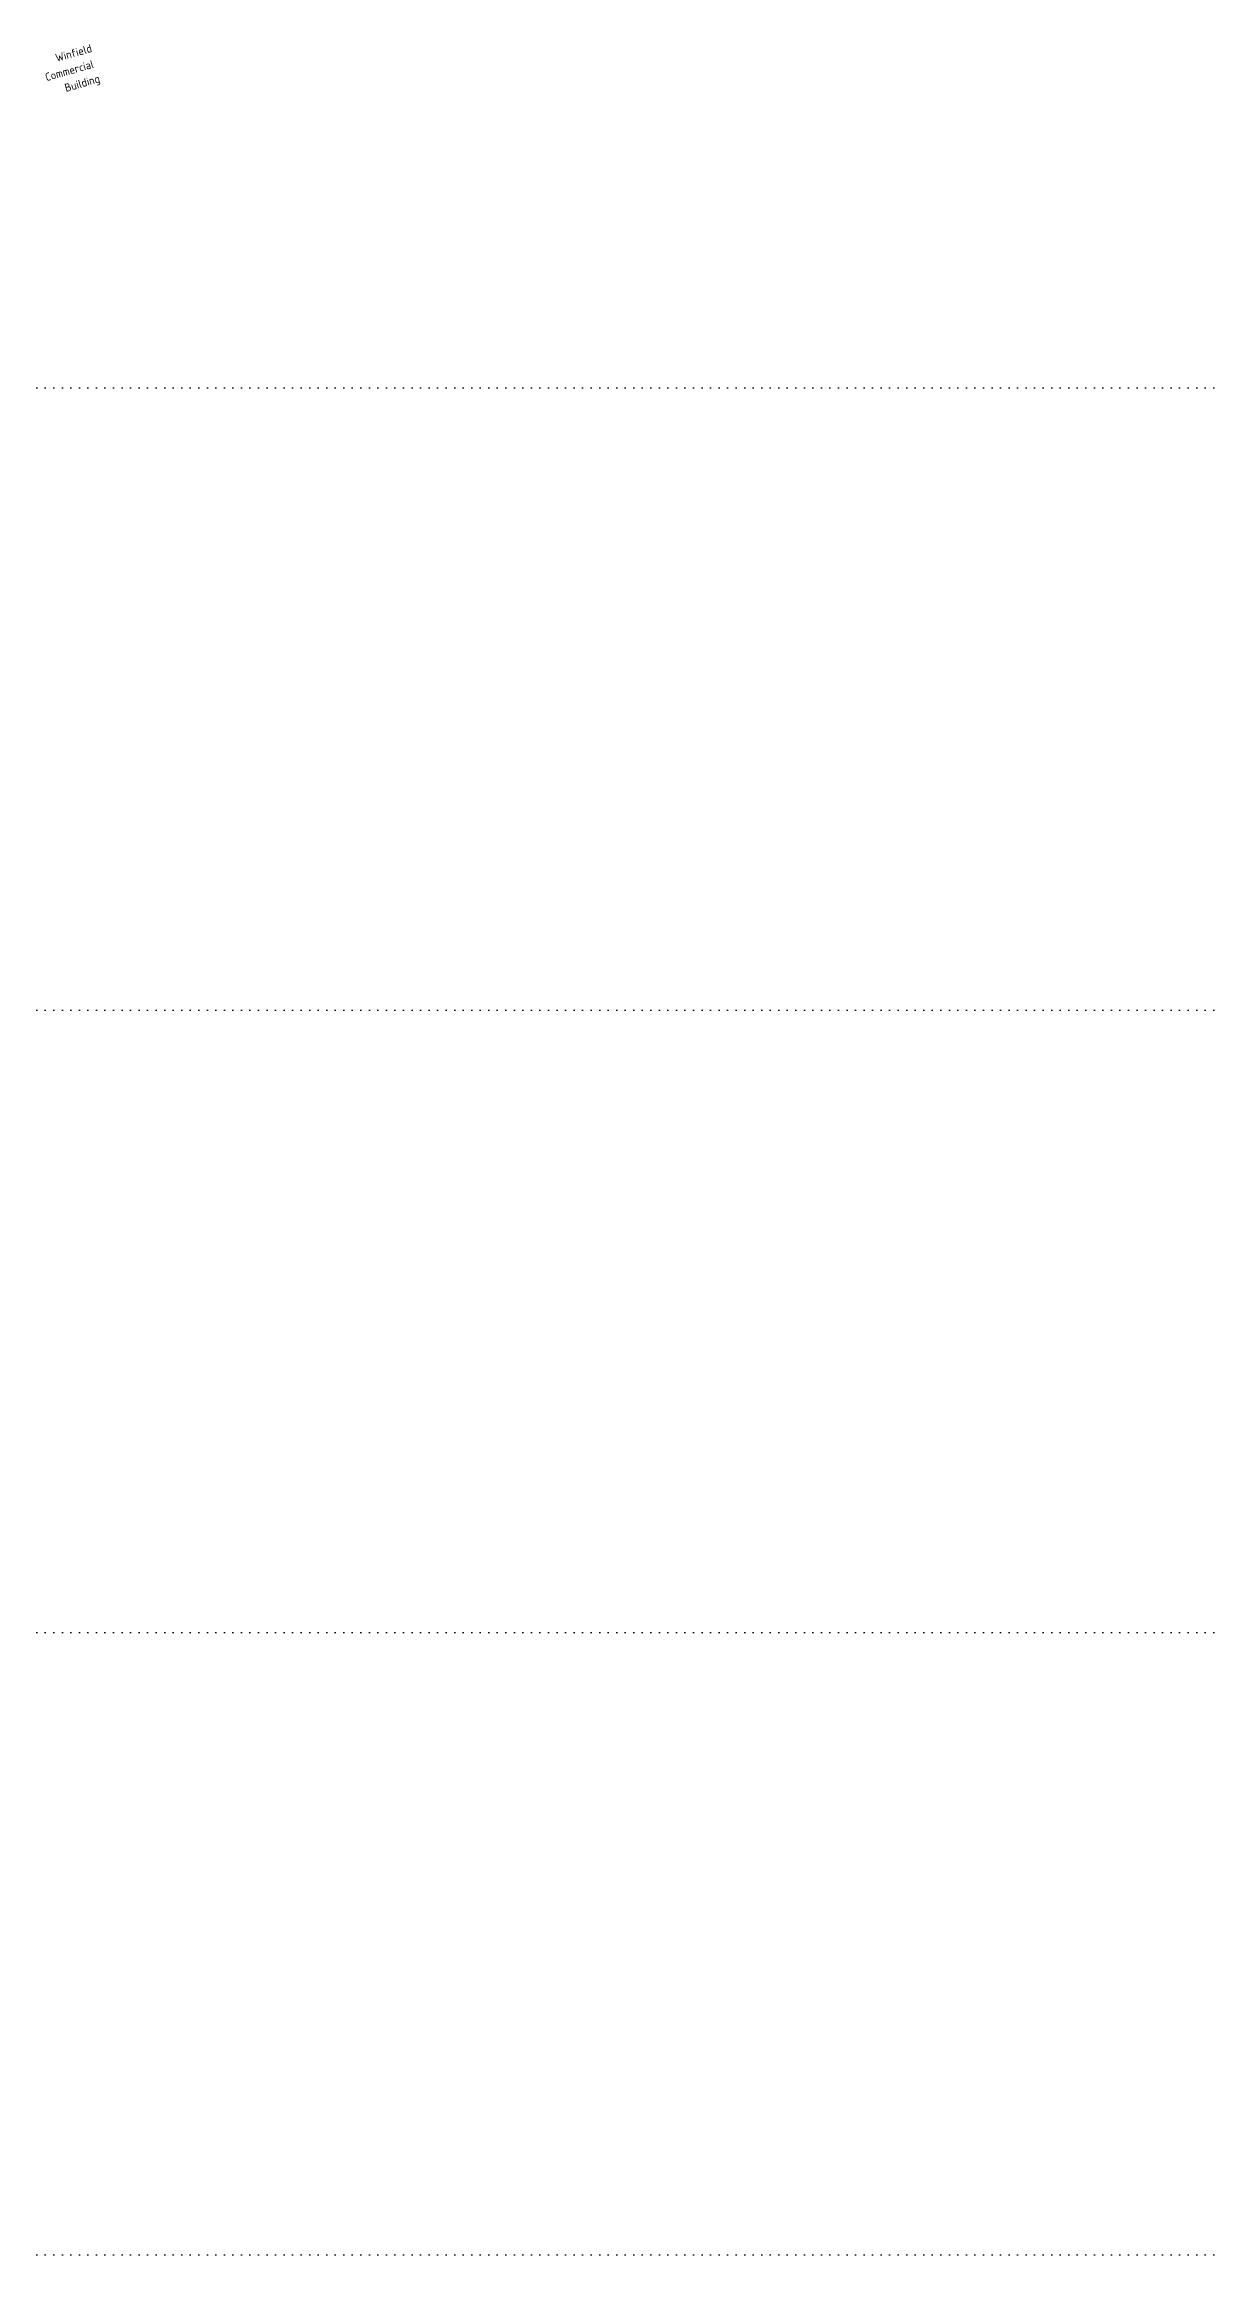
# Model space of a CAD drawing. Header units: millimetres. Extents: x 833122 to 837166, y 817400 to 818701.
# Drawn here: x 836000.2 to 836188.1, y 817400 to 817755.2 of the extents above; entities that cross this region are included whole.
import ezdxf

# ---------------------------------------------------------------- set-up
doc = ezdxf.new("R2010")
doc.units = ezdxf.units.MM
doc.linetypes.add('DOT', pattern=[6.35, 0, -6.35])
doc.layers.add('01-basemap', color=8, linetype='Continuous', lineweight=15)
doc.layers.add('01-Grid', color=7, linetype='DOT', lineweight=25)
doc.styles.add('HK_ENG_11', font='HK_ENG.ttf')

msp = doc.modelspace()

# ---------------------------------------------------------------- linework, layer by layer
at = {"layer": '01-Grid', "ltscale": 0.2}
for p, q in [((836188.05, 817700), (833600, 817700)), ((836188.05, 817600), (833600, 817600)), ((836188.05, 817500), (833600, 817500)), ((836188.05, 817400), (833600, 817400))]:
    msp.add_line(p, q, dxfattribs=at)

# ---------------------------------------------------------------- texts
at = {"layer": '01-basemap', "style": 'HK_ENG_11', "width": 1.1}
for s, p in [('Winfield', (836002.21, 817752.37)), ('Commercial', (836000.56, 817749.27)), ('Building', (836003.69, 817747.55))]:
    msp.add_text(s, height=1.286, rotation=16.0219, dxfattribs=at).set_placement(p)

doc.saveas('drawing.dxf')
